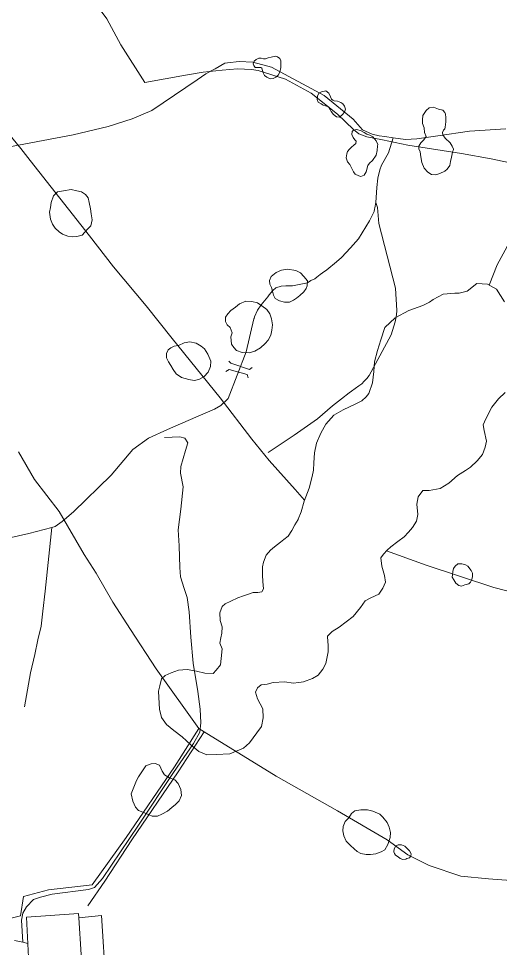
# Model space of a CAD drawing. Header units: metres. Extents: x 4652992 to 4879070, y 2074171 to 2309877.
# Drawn here: x 4653733.5 to 4653833.7, y 2306431.7 to 2306624.8 of the extents above; entities that cross this region are included whole.
import ezdxf

# ---------------------------------------------------------------- set-up
doc = ezdxf.new("R2010")
doc.units = ezdxf.units.M
doc.header["$MEASUREMENT"] = 0
doc.linetypes.add('DGN Style 3', pattern=[92.779933, 66.271381, -26.508552])
for name, color, linetype, lineweight in [('Level 1', 2, 'Continuous', 0), ('Level 20', 30, 'DGN Style 3', 0), ('Level 29', 30, 'Continuous', 0), ('Level 30', 5, 'Continuous', 0), ('Level 37', 3, 'Continuous', 0), ('Level 40', 1, 'Continuous', 0)]:
    doc.layers.add(name, color=color, linetype=linetype, lineweight=lineweight)

msp = doc.modelspace()

# ---------------------------------------------------------------- linework, layer by layer
at = {"layer": 'Level 1'}
for points in [[(4653729.821718, 2306597.844118, 1418.84), (4653744.868532, 2306600.675722, 1418), (4653752.176699, 2306602.418886, 1417.7), (4653757.142275, 2306604.004885, 1417.3), (4653761.207278, 2306605.750674, 1417), (4653770.619082, 2306612.137881, 1416), (4653772.427675, 2306613.382693, 1415.54), (4653773.694704, 2306614.051089, 1415.36), (4653774.412295, 2306614.422488, 1415.28), (4653776.402285, 2306615.579897, 1415), (4653776.960329, 2306615.666689, 1414.68), (4653779.392092, 2306615.915713, 1414.6), (4653782.210879, 2306615.789309, 1414.2), (4653786.095522, 2306614.730715, 1414), (4653797.073916, 2306608.85248, 1413), (4653803.053713, 2306603.90613, 1412), (4653804.978091, 2306601.740298, 1411), (4653807.017885, 2306600.839297, 1410.58), (4653808.47571, 2306600.494875, 1410.48), (4653809.630312, 2306600.341311, 1410.4), (4653811.393293, 2306600.075483, 1410.2377), (4653813.97571, 2306599.686098, 1410), (4653816.284487, 2306599.878481, 1409.94), (4653820.638308, 2306600.445681, 1409.86), (4653827.2157, 2306601.445681, 1409.58), (4653834.815127, 2306601.945498, 1409)], [(4653721.19208, 2306514.620302, 1420), (4653735.639529, 2306517.82709, 1419.08), (4653740.46494, 2306519.112019, 1419.0098), (4653741.135317, 2306519.29053, 1419), (4653742.592287, 2306520.315127, 1418.56), (4653744.960879, 2306522.365725, 1418), (4653752.744692, 2306529.970705, 1417.24), (4653757.251711, 2306535.302126, 1417), (4653760.506899, 2306537.642702, 1416.74), (4653764.472903, 2306539.456484, 1416.46), (4653770.356081, 2306542.012881, 1416), (4653774.284121, 2306543.714113, 1415.46), (4653775.5907, 2306544.477114, 1415.34), (4653777.075075, 2306545.904116, 1415), (4653780.854922, 2306555.627932, 1414), (4653782.445926, 2306562.476055, 1413.5382), (4653782.490332, 2306562.545155, 1413.5286), (4653782.576464, 2306562.896721, 1413.5665), (4653783.194645, 2306564.250994, 1413.5665), (4653783.951496, 2306565.348849, 1413.5665), (4653785.343856, 2306567.056855, 1413.3554), (4653785.614272, 2306567.466962, 1413.3554), (4653786.392954, 2306568.366323, 1413.3554), (4653787.029184, 2306568.908253, 1413.3554), (4653788.078696, 2306569.26392, 1413.3554), (4653789.067847, 2306569.341508, 1413.3554), (4653790.459523, 2306569.332213, 1413.3554), (4653793.545427, 2306569.960014, 1413.3554), (4653794.254457, 2306570.389233, 1413.3554), (4653795.111613, 2306570.754139, 1413.3554), (4653795.539396, 2306571.082323, 1413.3554), (4653796.21331, 2306571.648502, 1413.3554), (4653796.709725, 2306571.994218, 1413.3554), (4653797.589543, 2306572.612996, 1413.3554), (4653799.574544, 2306574.324548, 1412.7069), (4653800.632927, 2306575.164638, 1412.7069), (4653802.493599, 2306577.234743, 1412.324), (4653804.190674, 2306579.071381, 1412.324), (4653806.498134, 2306582.829962, 1411.8349), (4653807.411501, 2306584.755678, 1411.42), (4653807.498124, 2306585.227863, 1411.3959), (4653807.555483, 2306585.54053, 1411.38), (4653807.747449, 2306586.626573, 1411.2331), (4653808.000008, 2306589.763767, 1410.9911), (4653808.192235, 2306591.701152, 1410.9911), (4653808.630587, 2306593.423196, 1410.9911), (4653808.963144, 2306594.357061, 1410.9911), (4653810.387881, 2306596.961916, 1410.58), (4653811.393293, 2306600.075483, 1410.2159)], [(4653785.419924, 2306534.712893, 1415.7142), (4653790.834109, 2306538.279482, 1415), (4653795.650332, 2306541.656496, 1414.78), (4653798.748476, 2306544.354677, 1414.66), (4653800.63489, 2306545.865725, 1414.66), (4653802.253725, 2306547.063113, 1414.66), (4653802.741518, 2306547.434511, 1414.66), (4653804.24573, 2306548.541079, 1414.64), (4653804.843081, 2306548.976321, 1414.64), (4653805.356081, 2306549.482302, 1414.62), (4653805.937929, 2306550.059328, 1414.6), (4653806.392275, 2306550.70093, 1414.6), (4653808.630495, 2306554.781313, 1414), (4653810.968081, 2306559.111086, 1413.4), (4653811.799929, 2306561.821718, 1413.3), (4653812.107485, 2306563.2923, 1413.26), (4653812.132326, 2306564.175478, 1413.26), (4653811.846133, 2306568.846682, 1413), (4653808.427309, 2306582.270083, 1412), (4653808.123342, 2306585.618552, 1411.395909), (4653807.747449, 2306586.626573, 1411.3959)], [(4653734.764529, 2306481.863283, 1425), (4653736.037112, 2306488.928286, 1424), (4653736.920717, 2306492.708315, 1423), (4653737.538088, 2306495.771487, 1422), (4653738.21332, 2306498.616274, 1421), (4653738.565676, 2306501.712282, 1420), (4653739.042483, 2306505.848086, 1419.46), (4653740.46494, 2306519.112019, 1419.0154)]]:
    msp.add_polyline3d(points, dxfattribs=at)
at = {"layer": 'Level 20', "linetype": 'Continuous'}
for points in [[(4653763.863455, 2306537.826419, 1416.7692), (4653767.059303, 2306537.928936, 1417.1692), (4653768.0983, 2306537.64264, 1417.3692), (4653768.692657, 2306536.719142, 1417.5692), (4653768.220617, 2306535.110716, 1417.7692), (4653767.263224, 2306531.796368, 1418.0692), (4653767.213409, 2306530.371175, 1418.3692), (4653767.71994, 2306527.520473, 1418.5692), (4653767.232001, 2306522.886384, 1419.3692), (4653766.688237, 2306518.593778, 1419.9692), (4653766.914548, 2306515.260245, 1420.6692), (4653767.026478, 2306510.788873, 1421.2692), (4653767.212246, 2306508.864248, 1421.5692), (4653767.973342, 2306506.413099, 1421.9692), (4653768.566699, 2306504.581444, 1422.1692), (4653768.996374, 2306501.600527, 1422.3692), (4653769.356417, 2306496.316115, 1422.6692), (4653769.817539, 2306490.951293, 1423.0692), (4653770.807315, 2306485.011603, 1423.161), (4653771.236994, 2306481.345539, 1423.216), (4653771.405059, 2306478.55351, 1423.2465), (4653771.230672, 2306476.572553, 1423.3443), (4653769.859892, 2306474.222627, 1423.6443), (4653765.706563, 2306468.173429, 1423.8443), (4653758.47375, 2306457.253997, 1424.3443), (4653750.944991, 2306446.205514, 1424.6443), (4653749.30527, 2306444.31839, 1424.6443), (4653748.055762, 2306443.889109, 1424.7443), (4653740.530374, 2306442.911676, 1425.1443), (4653738.115674, 2306442.32923, 1425.3443), (4653736.646503, 2306441.827086, 1425.4443), (4653735.177324, 2306440.317765, 1425.5443), (4653734.387229, 2306438.968328, 1425.6443), (4653734.117345, 2306437.509042, 1425.5443), (4653734.428024, 2306432.92022, 1425.4692)], [(4653732.650684, 2306433.310104, 1425.4692), (4653734.428024, 2306432.92022, 1425.4692), (4653735.467204, 2306432.692261, 1425.4692)]]:
    msp.add_polyline3d(points, dxfattribs=at)
at = {"layer": 'Level 29', "elevation": 1415.083184, "flags": 128}
for points in [[(4653777.199904, 2306553.641892), (4653777.621194, 2306553.222932), (4653781.492395, 2306551.960482), (4653782.09421, 2306552.311942)], [(4653781.238916, 2306550.171029), (4653781.064728, 2306550.890035), (4653777.307705, 2306551.941046), (4653776.610904, 2306551.49174)]]:
    msp.add_lwpolyline(points, dxfattribs=at)
at = {"layer": 'Level 30', "color": 1, "elevation": 1427.655991, "flags": 128}
msp.add_lwpolyline([(4653743.845399, 2306414.666418), (4653736.396736, 2306414.293566), (4653735.751887, 2306427.057392), (4653735.190779, 2306438.163666), (4653745.993721, 2306438.919091), (4653746.050374, 2306438.025951), (4653747.499082, 2306415.187189), (4653747.520447, 2306414.850377), (4653743.845399, 2306414.666418)], dxfattribs=at)
at = {"layer": 'Level 37', "extrusion": (0.001312, -0.014102, 0.9999), "elevation": -24993.402897, "flags": 128}
msp.add_lwpolyline([(4653745.78957, 2306301.24642), (4653744.864557, 2306315.342043), (4653740.172295, 2306314.905458)], dxfattribs=at)
at = {"layer": 'Level 37'}
for points in [[(4653831.342686, 2306569.471273, 1415.69126), (4653833.024421, 2306573.679664, 1415.556), (4653836.797751, 2306580.669793, 1414.306), (4653842.551214, 2306593.393992, 1410.656), (4653831.755579, 2306595.67671, 1411.256), (4653825.610603, 2306596.815537, 1411.256), (4653814.407047, 2306598.557733, 1411.406), (4653809.192165, 2306599.654608, 1411.706), (4653805.924659, 2306600.234006, 1412.106), (4653804.272185, 2306600.86736, 1412.556), (4653803.139411, 2306601.801302, 1412.856), (4653799.824381, 2306604.964187, 1414.056), (4653794.315704, 2306609.348321, 1414.606), (4653789.011483, 2306612.279346, 1415.206), (4653783.327456, 2306614.07824, 1416.006), (4653781.918237, 2306614.257461, 1416.306), (4653779.047211, 2306614.428214, 1416.306), (4653775.838538, 2306614.150545, 1416.456), (4653771.867302, 2306613.707256, 1417.406), (4653768.201669, 2306613.055271, 1418.206), (4653759.74936, 2306611.55035, 1419.656), (4653754.772195, 2306619.34868, 1420.606), (4653751.862057, 2306624.779826, 1421.156), (4653746.162256, 2306632.570571, 1421.956)], [(4653792.970037, 2306524.788579, 1419.929695), (4653791.011553, 2306527.008032, 1419.855991), (4653785.577292, 2306533.037006, 1417.305992), (4653782.015858, 2306537.427449, 1417.005992), (4653775.447939, 2306546.075999, 1417.005992), (4653765.472109, 2306558.389372, 1418.655991), (4653760.05738, 2306565.136824, 1420.405991), (4653753.250679, 2306573.228606, 1421.905991), (4653748.288623, 2306579.730856, 1422.205992), (4653735.923854, 2306595.337245, 1420.955992), (4653734.004072, 2306597.845716, 1420.405991), (4653731.41077, 2306600.940993, 1420.905991), (4653726.366653, 2306607.44282, 1422.505992), (4653722.188867, 2306612.937337, 1423.205992), (4653720.205564, 2306615.003404, 1423.578638), (4653712.076687, 2306623.471504, 1425.105991), (4653711.77642, 2306625.762144, 1425.105991), (4653707.739853, 2306630.747223, 1425.755992)], [(4653839.597455, 2306445.51995, 1414.805992), (4653831.184411, 2306446.1378, 1417.655991), (4653825.468733, 2306446.679098, 1419.005992), (4653818.852848, 2306448.859921, 1420.305992), (4653814.451497, 2306451.103458, 1421.305992), (4653810.118266, 2306454.206047, 1422.005992), (4653799.808883, 2306460.247853, 1423.005992), (4653787.064701, 2306467.410514, 1423.805992), (4653772.119394, 2306476.618501, 1424.759709), (4653770.98842, 2306477.315308, 1424.831881), (4653762.11763, 2306489.708014, 1424.705992), (4653756.781052, 2306497.887706, 1423.655991), (4653753.128133, 2306503.614266, 1422.555992), (4653749.670907, 2306509.607529, 1420.555992), (4653747.133686, 2306513.497428, 1420.155991), (4653741.94424, 2306522.402148, 1420.055992), (4653736.816863, 2306529.090489, 1421.355991), (4653733.512203, 2306534.850767, 1422.505992)], [(4653851.612102, 2306501.476853, 1409.755992), (4653851.396432, 2306501.514246, 1409.755992), (4653848.189831, 2306502.467176, 1411.555992), (4653842.268466, 2306504.055005, 1414.755992), (4653832.271455, 2306506.66006, 1418.255992), (4653818.269197, 2306511.306218, 1420.655991), (4653810.007679, 2306514.281224, 1421.221877)], [(4653672.760995, 2306454.105275, 1430.0999), (4653681.647915, 2306452.551407, 1429.806), (4653688.96281, 2306451.362329, 1429.656), (4653697.107978, 2306450.105244, 1429.356), (4653703.723406, 2306448.912832, 1428.656), (4653716.782124, 2306446.741002, 1427.906), (4653725.803932, 2306436.471994, 1427.156), (4653727.147969, 2306436.79412, 1427.156), (4653733.93572, 2306438.420943, 1427.156), (4653734.577447, 2306442.454898, 1427.156), (4653739.747624, 2306443.814055, 1427.006), (4653748.844579, 2306444.884351, 1426.006), (4653755.863179, 2306454.720236, 1425.556), (4653765.907586, 2306469.370371, 1424.756), (4653770.98842, 2306477.315308, 1424.831881)], [(4653747.910782, 2306440.486848, 1426.105991), (4653751.489769, 2306445.597424, 1425.805992), (4653757.063893, 2306454.201078, 1425.505992), (4653766.727566, 2306468.362105, 1424.805992), (4653772.119394, 2306476.618501, 1424.759709)]]:
    msp.add_polyline3d(points, dxfattribs=at)
at = {"layer": 'Level 40', "color": 3, "flags": 128}
for points, elevation in [([(4653801.62184, 2306595.9383), (4653801.763167, 2306596.761251), (4653801.863139, 2306597.222059), (4653802.306138, 2306597.720356), (4653802.733753, 2306598.147757), (4653803.196915, 2306598.567506), (4653803.601457, 2306598.888567), (4653803.673543, 2306599.392428), (4653803.435262, 2306599.666262), (4653803.05768, 2306600.155529), (4653802.774277, 2306600.735807), (4653802.833885, 2306601.353575), (4653803.116371, 2306601.626659), (4653803.825444, 2306601.808008), (4653804.726687, 2306601.502926), (4653805.363734, 2306601.180465), (4653805.922012, 2306600.83784), (4653806.50337, 2306600.601532), (4653807.132802, 2306600.24359), (4653807.85551, 2306599.457498), (4653808.199621, 2306598.641492), (4653808.153509, 2306598.428806), (4653808.088242, 2306597.44109), (4653807.880729, 2306596.483924), (4653807.113862, 2306595.350212), (4653806.434404, 2306594.791377), (4653806.105732, 2306594.305481), (4653805.78572, 2306593.001282), (4653805.339776, 2306592.317917), (4653804.650666, 2306592.058013), (4653804.259507, 2306592.142215), (4653803.452232, 2306592.538659), (4653803.145687, 2306593.012862), (4653802.814183, 2306593.715075), (4653802.391413, 2306594.511112), (4653801.886971, 2306595.102052), (4653801.62184, 2306595.9383)], 1414.505992), ([(4653740.304695, 2306586.653016), (4653740.787766, 2306587.986201), (4653741.63904, 2306588.808736), (4653742.884397, 2306589.019298), (4653744.434689, 2306589.307857), (4653745.671902, 2306589.041112), (4653746.588403, 2306588.843513), (4653747.470879, 2306588.269946), (4653747.992653, 2306587.582469), (4653748.215393, 2306586.624016), (4653748.449923, 2306585.27959), (4653748.616872, 2306584.28511), (4653748.815585, 2306582.996148), (4653748.55592, 2306581.805985), (4653747.937728, 2306581.172452), (4653747.299548, 2306580.447352), (4653746.737164, 2306579.849686), (4653745.664689, 2306579.55385), (4653744.779699, 2306579.45724), (4653743.761364, 2306579.629096), (4653742.655551, 2306580.059502), (4653741.936419, 2306580.502305), (4653741.149808, 2306581.295162), (4653740.566538, 2306582.139948), (4653740.160752, 2306583.138083), (4653739.956578, 2306584.619776), (4653740.166465, 2306585.580778), (4653740.304695, 2306586.653016)], 1424.505992), ([(4653786.515676, 2306567.393035), (4653786.271985, 2306568.182146), (4653786.125956, 2306568.996163), (4653785.755995, 2306569.62835), (4653785.698082, 2306570.423274), (4653786.011645, 2306571.230027), (4653787.033647, 2306572.113963), (4653788.199514, 2306572.598688), (4653789.440283, 2306572.791146), (4653791.133396, 2306572.517852), (4653792.123946, 2306571.981957), (4653792.802493, 2306571.283244), (4653793.575101, 2306570.380086), (4653793.478288, 2306569.296276), (4653793.310177, 2306568.734153), (4653792.839509, 2306568.053194), (4653791.987693, 2306567.316399), (4653791.315777, 2306566.770931), (4653790.672493, 2306566.357388), (4653789.843417, 2306565.937926), (4653788.772759, 2306565.892899), (4653787.734465, 2306566.209183), (4653786.866586, 2306566.6728), (4653786.515676, 2306567.393035)], 1418.305992), ([(4653776.885956, 2306561.220662), (4653776.502191, 2306561.8833), (4653776.536965, 2306562.771653), (4653777.014484, 2306563.511613), (4653777.632282, 2306564.168554), (4653778.624827, 2306564.849915), (4653779.466131, 2306565.56394), (4653780.750211, 2306566.129639), (4653782.003926, 2306566.069635), (4653783.152613, 2306565.768866), (4653784.073569, 2306565.148421), (4653785.124, 2306564.394589), (4653785.777788, 2306563.515591), (4653786.074383, 2306562.450188), (4653786.276839, 2306561.194224), (4653786.198569, 2306560.104249), (4653785.968987, 2306559.046908), (4653785.37541, 2306558.015466), (4653784.807916, 2306557.347372), (4653783.821757, 2306556.453451), (4653782.666659, 2306555.754204), (4653781.476331, 2306555.378909), (4653780.020547, 2306555.482798), (4653778.843134, 2306555.895542), (4653778.235673, 2306556.501344), (4653777.750971, 2306557.186008), (4653777.653982, 2306558.68291), (4653777.901344, 2306559.578194), (4653777.504225, 2306560.665426), (4653776.885956, 2306561.220662)], 1421.655991), ([(4653764.702714, 2306553.503722), (4653764.256614, 2306554.357819), (4653764.247886, 2306555.285597), (4653764.615264, 2306556.005729), (4653765.171564, 2306556.432486), (4653765.871315, 2306556.744053), (4653766.746022, 2306556.891541), (4653767.918131, 2306557.437625), (4653769.149772, 2306557.676276), (4653770.437517, 2306557.397827), (4653771.445442, 2306556.801125), (4653772.203209, 2306556.216408), (4653772.887646, 2306555.100371), (4653773.461967, 2306553.671325), (4653773.427237, 2306552.54229), (4653772.923481, 2306551.388366), (4653772.132635, 2306550.464905), (4653770.991697, 2306549.869789), (4653770.05022, 2306549.610423), (4653768.923208, 2306549.854326), (4653767.371033, 2306550.274438), (4653766.308887, 2306551.00946), (4653765.661483, 2306551.907259), (4653765.166337, 2306552.729968), (4653764.702714, 2306553.503722)], 1421.105991), ([(4653824.436071, 2306507.505288), (4653823.966855, 2306508.232598), (4653823.671259, 2306508.7971), (4653823.6947, 2306509.292321), (4653823.792416, 2306509.938167), (4653823.930006, 2306510.575336), (4653824.249779, 2306511.089567), (4653824.808811, 2306511.551861), (4653825.649366, 2306511.577872), (4653826.429766, 2306511.325127), (4653826.913833, 2306511.053314), (4653827.605228, 2306510.194515), (4653827.861031, 2306509.638684), (4653827.874435, 2306508.926978), (4653827.745487, 2306508.32954), (4653827.448393, 2306507.726891), (4653827.083217, 2306507.389199), (4653826.287899, 2306507.186598), (4653825.563762, 2306506.92685), (4653825.005392, 2306507.048092), (4653824.436071, 2306507.505288)], 1421.805992), ([(4653757.458648, 2306465.153216), (4653758.068817, 2306466.552397), (4653758.48189, 2306467.279443), (4653758.975444, 2306468.142119), (4653760.006935, 2306469.602319), (4653761.070026, 2306470.034116), (4653761.950978, 2306470.097113), (4653762.785337, 2306469.710625), (4653763.107208, 2306469.078505), (4653763.380383, 2306468.456993), (4653763.827239, 2306467.69536), (4653764.922257, 2306467.098617), (4653766.000404, 2306466.65879), (4653766.70158, 2306465.89259), (4653767.258783, 2306464.697975), (4653767.383864, 2306463.393294), (4653766.896672, 2306462.324507), (4653766.170049, 2306461.5635), (4653765.367145, 2306460.921354), (4653764.483729, 2306460.143488), (4653763.329145, 2306459.527099), (4653762.433031, 2306459.160844), (4653761.308182, 2306459.151237), (4653760.696024, 2306459.387281), (4653759.384943, 2306459.929428), (4653758.453061, 2306460.337556), (4653757.838983, 2306461.033885), (4653757.282235, 2306462.228589), (4653756.956451, 2306463.781437), (4653757.458648, 2306465.153216)], 1437.455991), ([(4653812.419549, 2306450.652127), (4653811.896026, 2306450.999367), (4653811.640242, 2306451.354613), (4653811.550072, 2306451.706921), (4653811.616877, 2306452.324254), (4653811.919638, 2306452.95653), (4653812.439565, 2306453.208773), (4653813.101998, 2306453.197081), (4653813.773099, 2306452.917431), (4653814.269221, 2306452.443188), (4653814.783408, 2306451.89846), (4653815.125132, 2306451.324871), (4653815.036005, 2306450.911934), (4653814.742631, 2306450.477093), (4653814.211454, 2306450.327062), (4653813.986643, 2306450.209872), (4653813.405679, 2306450.137252), (4653812.847833, 2306450.325691), (4653812.419549, 2306450.652127)], 1423.655991)]:
    msp.add_lwpolyline(points, dxfattribs=dict(at, elevation=elevation))
at = {"layer": 'Level 40', "color": 3}
for points in [[(4653784.078, 2306614.560671, 1417.755992), (4653783.864428, 2306614.688361, 1417.805992), (4653783.557463, 2306614.664069, 1417.805992), (4653783.041234, 2306614.649824, 1417.655991), (4653782.717877, 2306614.689206, 1417.655991), (4653782.405642, 2306615.057137, 1417.655991), (4653782.313957, 2306615.467934, 1417.655991), (4653782.51922, 2306615.995436, 1417.655991), (4653782.895004, 2306616.335885, 1417.655991), (4653783.472573, 2306616.632991, 1417.655991), (4653783.952559, 2306616.620147, 1417.655991), (4653784.410258, 2306616.504659, 1417.755992), (4653784.848862, 2306616.440534, 1417.755992), (4653785.378786, 2306616.657583, 1417.755992), (4653786.024014, 2306616.84987, 1417.755992), (4653786.941176, 2306617.043919, 1417.755992), (4653787.361073, 2306616.893586, 1417.755992), (4653787.852556, 2306616.517323, 1417.755992), (4653788.030789, 2306616.088006, 1417.755992), (4653788.008659, 2306615.43098, 1417.755992), (4653788.019195, 2306614.646582, 1417.755992), (4653787.848097, 2306613.720665, 1417.755992), (4653787.490088, 2306613.045459, 1417.755992), (4653786.980251, 2306612.643544, 1417.755992), (4653786.415168, 2306612.403928, 1417.755992), (4653785.81743, 2306612.291676, 1417.755992), (4653785.111653, 2306612.653925, 1417.755992), (4653784.649017, 2306613.024092, 1417.755992), (4653784.339202, 2306613.541916, 1417.755992), (4653784.078, 2306614.560671, 1417.755992)], [(4653796.42886, 2306607.102375, 1416.155991), (4653795.791166, 2306607.446602, 1416.155991), (4653795.589716, 2306608.022576, 1416.155991), (4653795.680347, 2306608.713307, 1416.155991), (4653795.906633, 2306609.34527, 1416.155991), (4653796.496915, 2306609.603098, 1416.155991), (4653797.376945, 2306609.828257, 1416.155991), (4653797.983956, 2306609.342733, 1416.155991), (4653798.359441, 2306608.611023, 1416.155991), (4653798.56709, 2306608.063316, 1416.155991), (4653798.848401, 2306607.854889, 1416.155991), (4653799.093914, 2306607.724298, 1415.905991), (4653799.811333, 2306607.694243, 1415.505992), (4653800.518903, 2306607.39404, 1415.505992), (4653800.901848, 2306607.104348, 1415.505992), (4653801.298598, 2306606.604285, 1415.505992), (4653801.472002, 2306606.033696, 1415.505992), (4653801.239367, 2306605.372589, 1415.505992), (4653800.797967, 2306604.845235, 1415.505992), (4653800.220713, 2306604.376711, 1415.505992), (4653799.634321, 2306604.413888, 1415.505992), (4653798.969735, 2306604.912338, 1415.505992), (4653798.477884, 2306605.521781, 1415.505992), (4653798.279963, 2306605.979129, 1415.505992), (4653797.938471, 2306606.500277, 1415.855991), (4653797.350715, 2306606.71065, 1416.255992), (4653796.852543, 2306606.876913, 1416.255992), (4653796.42886, 2306607.102375, 1416.155991)], [(4653817.809847, 2306593.726311, 1417.905991), (4653817.327759, 2306594.921619, 1417.555992), (4653817.117033, 2306596.117214, 1417.355991), (4653817.010256, 2306597.168869, 1416.905991), (4653816.744961, 2306597.780671, 1416.155991), (4653816.737516, 2306598.303504, 1416.155991), (4653817.134089, 2306599.020095, 1416.155991), (4653817.763212, 2306599.613053, 1415.855991), (4653818.220573, 2306600.34542, 1414.905991), (4653817.90529, 2306601.19941, 1414.505992), (4653817.818521, 2306602.102351, 1414.505992), (4653817.500535, 2306603.054944, 1414.505992), (4653817.504435, 2306603.81773, 1414.505992), (4653817.571823, 2306604.687403, 1414.505992), (4653818.245231, 2306605.748303, 1414.505992), (4653818.849036, 2306606.301717, 1414.505992), (4653819.763355, 2306606.42675, 1414.505992), (4653820.809147, 2306606.041315, 1414.505992), (4653821.72578, 2306605.804184, 1414.505992), (4653822.14367, 2306605.312517, 1414.505992), (4653822.231325, 2306604.97217, 1414.505992), (4653822.329554, 2306604.30802, 1414.505992), (4653822.331043, 2306603.383283, 1414.505992), (4653822.207719, 2306602.300374, 1414.655991), (4653822.10401, 2306601.912826, 1414.955992), (4653821.810105, 2306601.622787, 1415.405991), (4653821.646589, 2306601.201362, 1416.505992), (4653821.674218, 2306600.659605, 1417.355991), (4653822.218485, 2306599.959167, 1417.755992), (4653823.205203, 2306599.003675, 1417.905991), (4653823.664524, 2306598.345171, 1417.905991), (4653823.923898, 2306597.689645, 1417.905991), (4653823.907362, 2306597.613232, 1417.905991), (4653823.706653, 2306597.056611, 1417.905991), (4653823.521736, 2306596.016729, 1417.905991), (4653823.331545, 2306595.137885, 1417.905991), (4653823.149615, 2306594.297217, 1417.905991), (4653822.622589, 2306593.530751, 1417.905991), (4653822.093301, 2306593.1247, 1417.905991), (4653821.062552, 2306592.626564, 1417.905991), (4653820.281421, 2306592.35469, 1417.905991), (4653819.383061, 2306592.467997, 1417.905991), (4653818.605809, 2306592.955181, 1417.905991), (4653817.809847, 2306593.726311, 1417.905991)], [(4653809.245966, 2306506.473169, 1435.755992), (4653808.371979, 2306505.264234, 1435.755992), (4653806.71637, 2306504.487382, 1435.755992), (4653805.532842, 2306503.870253, 1435.755992), (4653804.622641, 2306502.494234, 1435.755992), (4653803.084468, 2306500.642543, 1435.755992), (4653801.60724, 2306499.477102, 1435.755992), (4653800.148067, 2306498.395168, 1435.755992), (4653798.72504, 2306497.480273, 1435.755992), (4653797.757592, 2306496.518562, 1435.355991), (4653797.837273, 2306495.339395, 1435.155991), (4653797.901966, 2306494.746281, 1435.155991), (4653797.903381, 2306493.266118, 1435.155991), (4653797.677245, 2306492.221445, 1435.155991), (4653797.384582, 2306490.869435, 1435.155991), (4653796.736354, 2306489.659093, 1435.155991), (4653795.828892, 2306488.44077, 1435.155991), (4653794.58424, 2306487.746366, 1435.155991), (4653792.759747, 2306487.049518, 1435.155991), (4653791.757865, 2306486.881537, 1435.155991), (4653790.63308, 2306486.740333, 1435.155991), (4653788.870149, 2306487.008968, 1435.505992), (4653786.45254, 2306486.904126, 1435.805992), (4653785.199418, 2306486.550351, 1436.205992), (4653783.922982, 2306486.399258, 1436.705992), (4653783.198111, 2306485.803826, 1437.105991), (4653782.795501, 2306484.871768, 1438.705992), (4653783.195848, 2306483.512907, 1439.705992), (4653784.29755, 2306481.42092, 1439.705992), (4653784.338572, 2306479.559878, 1439.705992), (4653784.025972, 2306477.775743, 1439.705992), (4653783.067422, 2306476.428726, 1439.705992), (4653781.515763, 2306474.395851, 1439.705992), (4653780.304894, 2306473.251943, 1439.705992), (4653777.461449, 2306472.093702, 1439.705992), (4653774.620881, 2306471.9725, 1439.705992), (4653772.675066, 2306471.878406, 1439.705992), (4653770.968989, 2306472.547212, 1439.705992), (4653769.345971, 2306473.938871, 1439.705992), (4653767.557216, 2306475.588824, 1439.705992), (4653765.777973, 2306476.940168, 1439.705992), (4653764.266279, 2306478.158932, 1439.705992), (4653763.255547, 2306479.638659, 1439.705992), (4653762.816336, 2306481.363898, 1439.705992), (4653762.672111, 2306483.765157, 1439.705992), (4653762.595408, 2306485.114748, 1439.705992), (4653762.911849, 2306486.23046, 1439.705992), (4653763.219073, 2306487.644259, 1439.705992), (4653763.968533, 2306488.369341, 1439.705992), (4653765.267783, 2306488.900585, 1439.705992), (4653766.794354, 2306489.456346, 1439.705992), (4653768.597469, 2306489.581731, 1439.705992), (4653770.520574, 2306489.236807, 1439.705992), (4653772.216503, 2306488.867342, 1439.705992), (4653773.981605, 2306488.762572, 1439.305992), (4653774.605293, 2306489.486146, 1438.555992), (4653775.471122, 2306490.593659, 1437.505992), (4653775.654565, 2306491.91318, 1436.005992), (4653775.843338, 2306493.899144, 1435.755992), (4653775.324862, 2306495.063918, 1435.755992), (4653775.571919, 2306496.202216, 1435.755992), (4653775.775368, 2306497.139589, 1435.755992), (4653775.850625, 2306498.455369, 1435.755992), (4653775.442751, 2306499.80606, 1435.755992), (4653775.36079, 2306501.366133, 1435.755992), (4653775.852201, 2306502.661169, 1435.755992), (4653776.466049, 2306503.228592, 1435.755992), (4653777.644456, 2306503.813419, 1435.755992), (4653779.119689, 2306504.473889, 1435.755992), (4653780.269076, 2306504.924866, 1435.755992), (4653781.322491, 2306505.256543, 1435.755992), (4653782.308977, 2306505.60278, 1435.755992), (4653783.289842, 2306505.599812, 1435.755992), (4653784.084395, 2306505.70744, 1435.755992), (4653784.430416, 2306506.333094, 1435.755992), (4653784.281087, 2306507.907366, 1435.755992), (4653784.207608, 2306509.184714, 1435.755992), (4653784.235734, 2306510.930366, 1435.755992), (4653784.453436, 2306511.934048, 1435.755992), (4653784.973538, 2306513.362405, 1435.755992), (4653785.904155, 2306514.421303, 1435.755992), (4653786.747695, 2306515.078765, 1435.755992), (4653787.946048, 2306516.079482, 1435.755992), (4653788.626669, 2306516.6322, 1435.755992), (4653789.537132, 2306517.27511, 1435.755992), (4653790.295818, 2306518.511298, 1435.755992), (4653790.958521, 2306519.628178, 1435.755992), (4653791.621198, 2306520.745012, 1435.755992), (4653791.667308, 2306520.802321, 1435.305992), (4653792.249753, 2306522.360298, 1434.855991), (4653792.894079, 2306524.588089, 1434.505992), (4653793.906268, 2306527.259767, 1434.055992), (4653794.539474, 2306529.690078, 1433.555992), (4653794.829186, 2306531.026698, 1433.555992), (4653794.916814, 2306532.571628, 1433.555992), (4653795.02796, 2306534.605126, 1433.555992), (4653795.470957, 2306536.648808, 1433.555992), (4653796.324466, 2306538.685664, 1433.555992), (4653797.39698, 2306540.592646, 1433.555992), (4653799.037377, 2306542.458836, 1433.555992), (4653800.996716, 2306543.515569, 1433.555992), (4653803.47942, 2306544.705863, 1433.555992), (4653804.864393, 2306545.393339, 1433.555992), (4653805.794075, 2306546.261554, 1433.555992), (4653806.357819, 2306546.962143, 1433.555992), (4653807.087353, 2306549.1895, 1433.555992), (4653807.344533, 2306551.518715, 1433.555992), (4653807.533645, 2306553.533463, 1433.555992), (4653808.122592, 2306555.87265, 1433.555992), (4653808.851869, 2306558.099045, 1433.555992), (4653809.649081, 2306560.639283, 1433.555992), (4653811.81178, 2306562.6379, 1433.555992), (4653814.614776, 2306564.169538, 1433.555992), (4653817.569013, 2306565.257703, 1433.555992), (4653818.953576, 2306565.94504, 1433.555992), (4653819.719188, 2306566.437233, 1433.555992), (4653821.773679, 2306567.555249, 1433.555992), (4653824.209547, 2306567.769366, 1433.555992), (4653825.126521, 2306567.818101, 1433.555992), (4653826.775244, 2306568.202047, 1433.555992), (4653828.774229, 2306569.825145, 1433.555992), (4653830.968194, 2306569.680775, 1433.555992), (4653832.880085, 2306568.611204, 1433.555992), (4653834.531844, 2306565.953984, 1433.555992)], [(4653834.652647, 2306547.15945, 1433.805992), (4653833.259041, 2306545.867549, 1434.205992), (4653831.922885, 2306544.072419, 1434.605991), (4653830.638457, 2306541.700887, 1434.905991), (4653830.114598, 2306540.418228, 1434.905991), (4653830.27063, 2306539.234779, 1434.905991), (4653830.790837, 2306537.068992, 1434.905991), (4653830.519792, 2306535.813442, 1434.905991), (4653829.945014, 2306534.294965, 1434.905991), (4653828.836599, 2306532.974057, 1434.905991), (4653827.475255, 2306531.625701, 1434.905991), (4653826.423715, 2306530.949657, 1434.905991), (4653824.719962, 2306529.921891, 1434.905991), (4653822.966052, 2306528.325493, 1435.005992), (4653821.127791, 2306527.228613, 1435.405991), (4653818.898623, 2306526.808487, 1435.405991), (4653817.573834, 2306526.767149, 1435.405991), (4653816.561634, 2306525.508617, 1435.405991), (4653816.301083, 2306523.922866, 1435.405991), (4653816.505685, 2306521.825509, 1435.405991), (4653816.200451, 2306520.413386, 1435.405991), (4653815.423771, 2306519.103412, 1435.405991), (4653814.557763, 2306518.141311, 1435.405991), (4653813.691734, 2306517.179186, 1435.405991), (4653812.320349, 2306516.162388, 1435.405991), (4653810.931981, 2306515.06711, 1435.405991), (4653810.13377, 2306514.41881, 1435.405991), (4653809.380169, 2306513.596506, 1435.405991), (4653808.843838, 2306512.826455, 1435.580992), (4653809.014848, 2306511.068735, 1435.755992), (4653809.554972, 2306509.115957, 1435.755992), (4653809.785602, 2306507.754669, 1435.755992), (4653809.245966, 2306506.473169, 1435.755992)], [(4653801.119023, 2306455.037623, 1426.505992), (4653800.90039, 2306456.051939, 1426.005992), (4653800.961242, 2306457.000056, 1426.005992), (4653801.418888, 2306458.005653, 1426.005992), (4653802.157974, 2306458.75748, 1426.005992), (4653802.743296, 2306459.68706, 1426.005992), (4653803.432748, 2306460.209379, 1426.005992), (4653804.643006, 2306460.473795, 1426.005992), (4653806.079006, 2306460.448627, 1426.005992), (4653807.124453, 2306460.172301, 1426.005992), (4653808.625157, 2306459.55624, 1426.005992), (4653809.25034, 2306458.890987, 1426.005992), (4653810.117501, 2306457.788288, 1426.005992), (4653810.535679, 2306456.831639, 1426.005992), (4653810.832342, 2306455.757239, 1426.005992), (4653810.741987, 2306454.671149, 1426.005992), (4653810.296886, 2306453.277827, 1426.005992), (4653809.671833, 2306452.164171, 1426.005992), (4653808.898086, 2306451.704364, 1426.505992), (4653807.760273, 2306451.328389, 1426.505992), (4653806.662131, 2306451.135952, 1426.505992), (4653805.75116, 2306451.14286, 1426.505992), (4653804.696451, 2306451.37338, 1426.505992), (4653803.920637, 2306451.783174, 1426.505992), (4653803.276228, 2306452.356414, 1426.505992), (4653802.514136, 2306453.05143, 1426.505992), (4653801.608374, 2306453.969961, 1426.505992), (4653801.119023, 2306455.037623, 1426.505992)]]:
    msp.add_polyline3d(points, dxfattribs=at)

doc.saveas('drawing.dxf')
